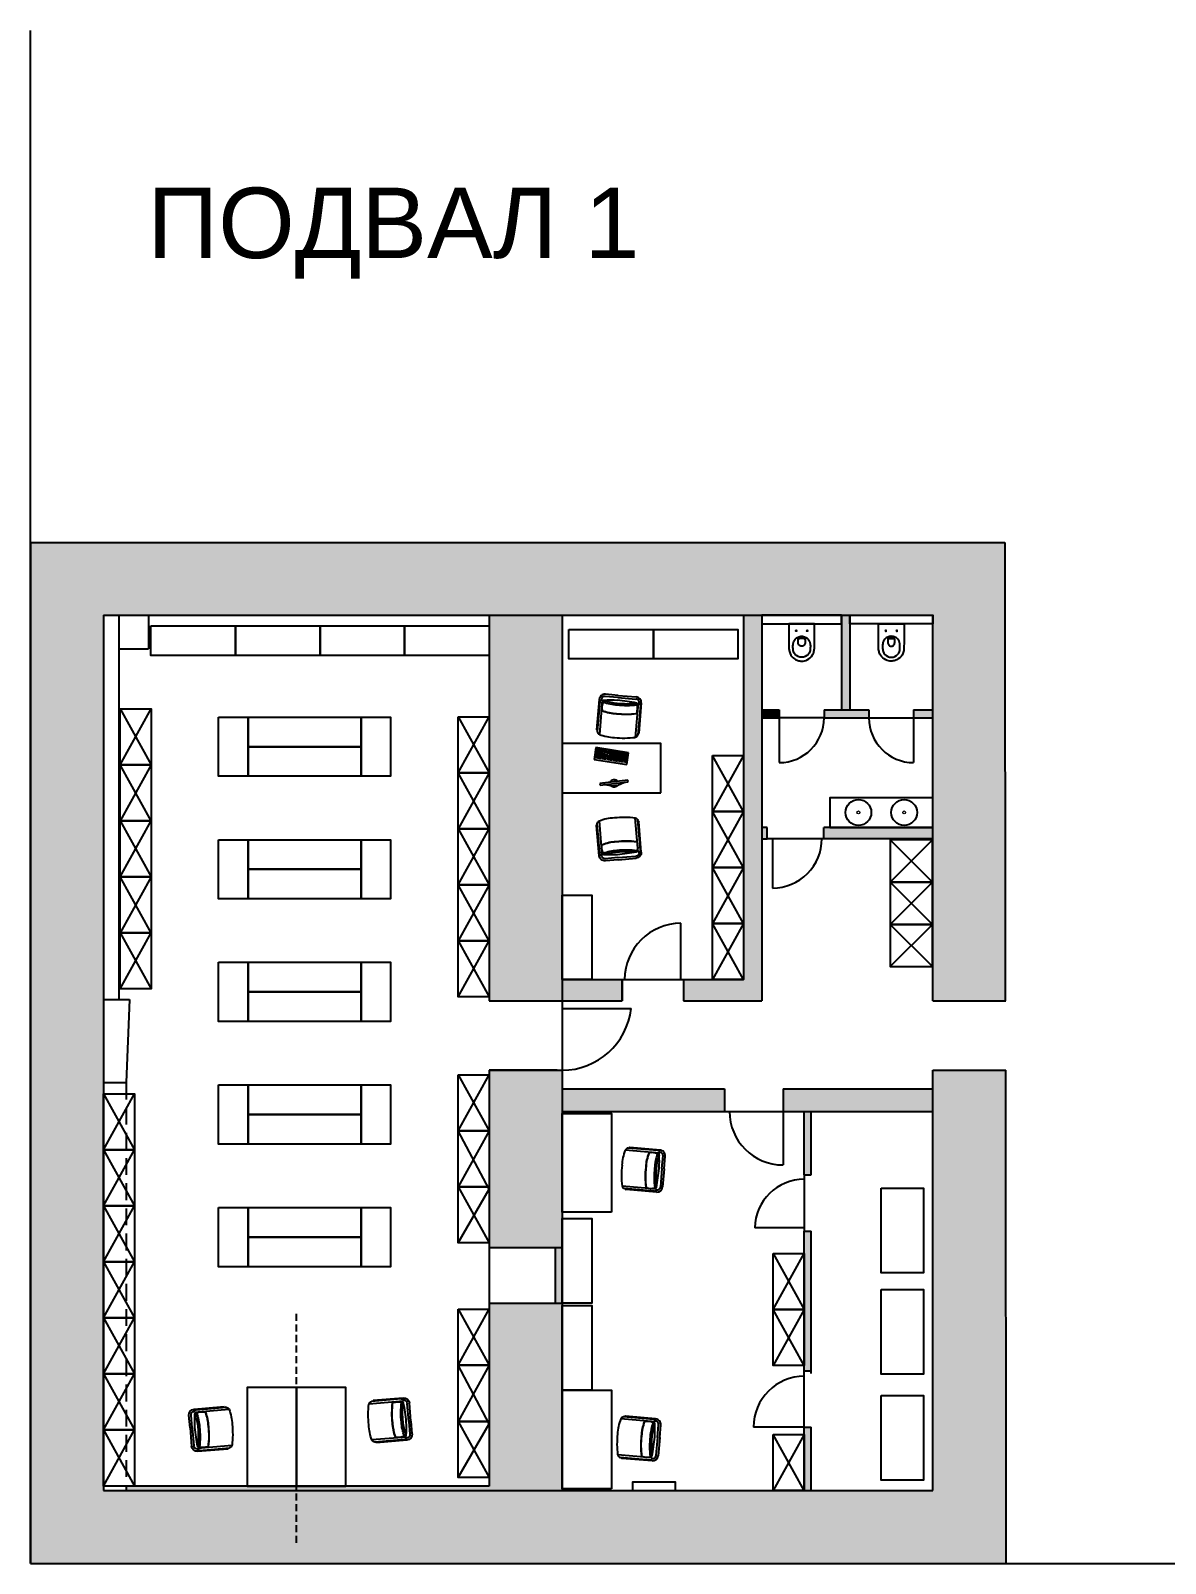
# Model space of a CAD drawing. Header units: millimetres. Extents: x 0 to 131115, y -1316 to 27250.
# Drawn here: x 0 to 16102, y 0 to 21748 of the extents above; entities that cross this region are included whole.
import ezdxf
from ezdxf.enums import TextEntityAlignment as Align

# ---------------------------------------------------------------- set-up
doc = ezdxf.new("R2010")
doc.units = ezdxf.units.MM
doc.header["$MEASUREMENT"] = 0
doc.linetypes.add('HIDDENX2', pattern=[0.75, 0.5, -0.25])
doc.linetypes.add('NASCOSTA2', pattern=[4.7625, 3.175, -1.5875])
doc.layers.get('0').update_dxf_attribs({"linetype": 'CONTINUOUS'})
doc.layers.add('10 Мебель', color=7, linetype='CONTINUOUS', lineweight=5)
doc.layers.add('meb', color=7, linetype='CONTINUOUS')
doc.layers.add('RAMKA', color=7, linetype='CONTINUOUS')
doc.styles.add('style2', font='arial.ttf')

# ---------------------------------------------------------------- blocks, each defined once
blk = doc.blocks.new('820956D')
at = {"color": 7}
for points in [[(-66, -100), (-90, -100)], [(-78, -88), (-78, -112)], [(89, -100), (65, -100)], [(77, -88), (77, -112)]]:
    blk.add_lwpolyline(points, dxfattribs=at)
for points, knots in [([(0, -530), (18, -530), (36, -527), (54, -522), (70, -517), (86, -509), (100, -499), (129, -480), (152, -452), (165, -420), (172, -404), (177, -386), (179, -368), (180, -359), (180, -350), (180, -341), (180, -332), (180, -322), (180, -313), (181, -276), (182, -238), (182, -201), (182, -164), (183, -126), (183, -89), (183, -60), (183, -32), (183, -3), (183, -1), (182, 0), (180, 0), (180, 0), (-180, 0), (-180, 0), (-182, 0), (-183, -1), (-183, -3), (-183, -40), (-183, -78), (-183, -115), (-182, -152), (-182, -190), (-182, -227), (-181, -265), (-181, -302), (-180, -340), (-180, -349), (-180, -358), (-179, -367), (-178, -377), (-177, -385), (-174, -394), (-170, -411), (-163, -428), (-154, -443), (-137, -472), (-110, -496), (-79, -512), (-55, -524), (-28, -530), (0, -530)], [0, 0, 0, 0, 1, 1, 1, 2, 2, 2, 3, 3, 3, 4, 4, 4, 5, 5, 5, 6, 6, 6, 7, 7, 7, 8, 8, 8, 9, 9, 9, 10, 10, 10, 11, 11, 11, 12, 12, 12, 13, 13, 13, 14, 14, 14, 15, 15, 15, 16, 16, 16, 17, 17, 17, 18, 18, 18, 19, 19, 19, 20, 20, 20, 20]), ([(0, -177), (18, -178), (35, -181), (51, -188), (66, -195), (80, -205), (91, -217), (108, -236), (118, -259), (121, -283), (123, -302), (124, -320), (123, -339), (123, -357), (122, -375), (116, -392), (105, -424), (81, -450), (51, -463), (35, -471), (18, -474), (0, -474), (-18, -474), (-35, -471), (-51, -463), (-81, -450), (-105, -424), (-116, -392), (-122, -375), (-123, -357), (-123, -339), (-124, -320), (-123, -302), (-121, -283), (-120, -271), (-117, -259), (-111, -247), (-106, -236), (-100, -226), (-92, -217), (-80, -205), (-67, -195), (-51, -188), (-35, -181), (-18, -178), (0, -177), (0, -177), (0, -177), (0, -177)], [0, 0, 0, 0, 1, 1, 1, 2, 2, 2, 3, 3, 3, 4, 4, 4, 5, 5, 5, 6, 6, 6, 7, 7, 7, 8, 8, 8, 9, 9, 9, 10, 10, 10, 11, 11, 11, 12, 12, 12, 13, 13, 13, 14, 14, 14, 15, 15, 15, 16, 16, 16, 16]), ([(-70, -100), (-70, -104), (-74, -107), (-78, -107), (-82, -107), (-85, -104), (-85, -100), (-85, -96), (-82, -92), (-78, -92), (-74, -92), (-70, -96), (-70, -100)], [0, 0, 0, 0, 1, 1, 1, 2, 2, 2, 3, 3, 3, 4, 4, 4, 4]), ([(0, -192), (15, -192), (33, -191), (43, -204), (48, -211), (49, -219), (50, -227), (51, -237), (51, -246), (51, -255), (50, -271), (48, -287), (38, -300), (34, -305), (29, -310), (23, -313), (16, -317), (8, -317), (0, -317), (-9, -317), (-17, -317), (-25, -312), (-32, -309), (-37, -303), (-41, -296), (-45, -289), (-48, -282), (-49, -274), (-51, -265), (-51, -256), (-51, -247), (-50, -239), (-50, -231), (-50, -223), (-49, -216), (-47, -208), (-42, -203), (-32, -191), (-14, -192), (0, -192)], [0, 0, 0, 0, 1, 1, 1, 2, 2, 2, 3, 3, 3, 4, 4, 4, 5, 5, 5, 6, 6, 6, 7, 7, 7, 8, 8, 8, 9, 9, 9, 10, 10, 10, 11, 11, 11, 12, 12, 12, 13, 13, 13, 13]), ([(-44, -222), (-43, -219), (-42, -216), (-39, -213), (-34, -209), (-27, -209), (-21, -209), (-14, -208), (-7, -208), (0, -208), (7, -208), (14, -208), (21, -209), (27, -209), (34, -209), (39, -213), (42, -216), (43, -219), (44, -222)], [0, 0, 0, 0, 1, 1, 1, 2, 2, 2, 3, 3, 3, 4, 4, 4, 5, 5, 5, 6, 6, 6, 6]), ([(85, -100), (85, -104), (82, -107), (77, -107), (73, -107), (70, -104), (70, -100), (70, -96), (73, -92), (77, -92), (82, -92), (85, -96), (85, -100)], [0, 0, 0, 0, 1, 1, 1, 2, 2, 2, 3, 3, 3, 4, 4, 4, 4])]:
    blk.add_open_spline(points, degree=3, knots=knots, dxfattribs=at)
blk = doc.blocks.new('szds')
at = {"layer": 'RAMKA'}
for p, q in [((0, -170), (0, 0)), ((0, 0), (470, 0)), ((470, -170), (0, -170)), ((295, -15), (15, -15)), ((15, -15), (15, -110)), ((15, -34), (295, -34)), ((15, -53), (295, -53)), ((15, -72), (267, -72)), ((15, -91), (295, -91)), ((295, -110), (15, -110)), ((15, -121), (15, -140)), ((15, -121), (34, -121)), ((15, -140), (34, -140)), ((34, -91), (34, -110)), ((34, -121), (34, -140)), ((39, -15), (39, -34)), ((39, -34), (39, -53)), ((43, -72), (43, -91)), ((49, -53), (49, -72)), ((126, -121), (51, -121)), ((51, -121), (51, -140)), ((126, -140), (51, -140)), ((52, -91), (52, -110)), ((58, -34), (58, -53)), ((62, -72), (62, -91)), ((64, -15), (64, -34)), ((68, -53), (68, -72)), ((70, -121), (70, -140)), ((71, -91), (71, -110)), ((77, -34), (77, -53)), ((80, -72), (80, -91)), ((86, -53), (86, -72)), ((88, -15), (88, -34)), ((88, -121), (88, -140)), ((90, -91), (90, -110)), ((95, -34), (95, -53)), ((99, -72), (99, -91)), ((105, -53), (105, -72)), ((107, -121), (107, -140)), ((108, -91), (108, -110)), ((114, -34), (114, -53)), ((118, -72), (118, -91)), ((124, -53), (124, -72)), ((126, -121), (126, -140)), ((127, -91), (127, -110)), ((133, -34), (133, -53)), ((136, -72), (136, -91)), ((210, -121), (136, -121)), ((136, -121), (136, -140)), ((210, -140), (136, -140)), ((142, -53), (142, -72)), ((146, -91), (146, -110)), ((151, -34), (151, -53)), ((154, -121), (154, -140)), ((155, -72), (155, -91)), ((161, -53), (161, -72)), ((164, -91), (164, -110)), ((170, -34), (170, -53)), ((173, -121), (173, -140)), ((174, -72), (174, -91)), ((180, -53), (180, -72)), ((183, -91), (183, -110)), ((189, -34), (189, -53)), ((192, -72), (192, -91)), ((192, -121), (192, -140)), ((198, -53), (198, -72)), ((200, -15), (200, -34)), ((202, -91), (202, -110)), ((207, -34), (207, -53)), ((210, -121), (210, -140)), ((211, -72), (211, -91)), ((217, -53), (217, -72)), ((220, -91), (220, -110)), ((295, -121), (220, -121)), ((220, -121), (220, -140)), ((295, -140), (220, -140)), ((224, -15), (224, -34)), ((226, -34), (226, -53)), ((230, -72), (230, -91)), ((236, -53), (236, -72)), ((239, -91), (239, -110)), ((239, -121), (239, -140)), ((245, -34), (245, -53)), ((247, -15), (247, -34)), ((248, -72), (248, -91)), ((254, -53), (254, -72)), ((258, -91), (258, -110)), ((258, -121), (258, -140)), ((267, -72), (267, -91)), ((271, -15), (271, -34)), ((276, -34), (276, -53)), ((276, -91), (276, -110)), ((276, -121), (276, -140)), ((295, -15), (295, -110)), ((295, -121), (295, -140)), ((305, -15), (305, -34)), ((365, -15), (305, -15)), ((305, -34), (365, -34)), ((305, -72), (305, -110)), ((305, -72), (365, -72)), ((305, -91), (365, -91)), ((365, -110), (305, -110)), ((365, -121), (305, -121)), ((305, -121), (305, -140)), ((365, -140), (305, -140)), ((325, -15), (325, -53)), ((325, -53), (345, -53)), ((325, -72), (325, -110)), ((325, -121), (325, -140)), ((345, -15), (345, -53)), ((345, -72), (345, -110)), ((345, -121), (345, -140)), ((365, -15), (365, -34)), ((365, -72), (365, -110)), ((365, -121), (365, -140)), ((455, -15), (375, -15)), ((375, -15), (375, -110)), ((375, -34), (435, -34)), ((375, -53), (455, -53)), ((375, -72), (435, -72)), ((375, -91), (455, -91)), ((455, -110), (375, -110)), ((375, -121), (375, -140)), ((455, -121), (375, -121)), ((455, -140), (375, -140)), ((395, -34), (395, -110)), ((415, -15), (415, -110)), ((435, -15), (435, -110)), ((455, -15), (455, -110)), ((455, -121), (455, -140)), ((470, 0), (470, -170)), ((-56, -407), (-51, -388)), ((329, -515), (-56, -407)), ((-51, -388), (335, -496)), ((80, -476), (-8, -420)), ((177, -503), (80, -476)), ((177, -503), (281, -501)), ((335, -496), (329, -515))]:
    blk.add_line(p, q, dxfattribs=at)
for start, end in [(5.4403, 143.2224), (197.0295, 311.6332)]:
    blk.add_arc((137, -461), 55.5, start, end, dxfattribs=at)
blk = doc.blocks.new('A$C58342379')
at = {"layer": 'meb', "ltscale": 100}
for p, q in [((665, 234), (506, 700)), ((687, 271), (551, 674)), ((707, 247), (568, 655)), ((139, 54), (0, 462)), ((139, 85), (3, 488)), ((180, 69), (22, 536)), ((476, 116), (231, 33)), ((485, 87), (241, 4)), ((476, 116), (647, 174)), ((485, 87), (656, 145))]:
    blk.add_line(p, q, dxfattribs=at)
for centre, radius, start, end in [((650, -520), 1228, 106.928, 120.768), ((535, 30), 671, 92.4695, 111.2014), ((510, 651), 46.4, 29.3954, 93.7719), ((549, 642), 23, 34.9041, 78.6856), ((23, 464), 23, 138.8144, 182.5959), ((49, 494), 46.4, 123.7281, 188.1046), ((735, -771), 1152, 106.7803, 121.102), ((157, 216), 15, 158.5241, 178.7572), ((734, -768), 1152, 106.7803, 120.8497), ((623, -231), 608, 92.0716, 111.4464), ((628, -242), 616, 91.8374, 111.4277), ((667, -373), 630, 92.2139, 110.9209), ((685, -480), 713, 94.0939, 109.2762), ((-42, 1549), 1483, 289.8902, 297.4012), ((594, 364), 15, 38.7428, 58.9759), ((426, 257), 216, 359.9045, 32.8913), ((432, 241), 217, 0.9958, 27.5141), ((636, 245), 13.3, 259.4968, 62.7116), ((630, 221), 50.3, 288.75, 18.75), ((630, 221), 80.5, 288.75, 18.75), ((661, 261), 28.3, 279.3656, 20.686), ((166, 94), 28.3, 196.814, 298.1344), ((215, 80), 80.5, 198.75, 288.75), ((355, 232), 216, 184.6087, 217.5955), ((360, 217), 217, 189.9859, 216.5042), ((215, 80), 50.3, 198.75, 288.75), ((196, 95), 13.3, 154.7884, 318.0032), ((794, -924), 1193, 107.1616, 120.7464), ((-432, 2918), 2905, 282.5725, 287.9382), ((896, -1152), 1418, 108.3668, 119.1335)]:
    blk.add_arc(centre, radius, start, end, dxfattribs=at)

msp = doc.modelspace()

# ---------------------------------------------------------------- hatches: boundary and pattern name
h = msp.add_hatch(color=253)
h.dxf.hatch_style = 1
h.paths.add_polyline_path([(13824.5, 14484.1), (0, 14484.1), (0, 0.1), (13838, 0.1), (13831.5, 6997.1), (12802, 6997.1), (12802, 1032.1), (1032, 1032.1), (1032, 13452.1), (12802, 13452.1), (12802, 13331.7), (12802, 7982.1), (13830.6, 7982.1)])
h = msp.add_hatch(color=253)
h.dxf.hatch_style = 1
h.paths.add_polyline_path([(7542, 13452.1), (6507, 13452.1), (6507, 7982.1), (7542, 7982.1)])
h.paths.add_polyline_path([(7542, 6997.1), (6507, 6997.1), (6507, 4482.1), (7472, 4482.1), (7542, 4482.1)])
h.paths.add_polyline_path([(7542, 3692.1), (7077, 3692.1), (6507, 3692.1), (6507, 1097.1), (1357, 1097.1), (1357, 1032.1), (7542, 1032.1)])
h = msp.add_hatch(color=253)
h.dxf.hatch_style = 1
h.paths.add_polyline_path([(10373.7, 13452.1), (10117, 13452.1), (10117, 9087.1), (10117, 8282.1), (9262, 8282.1), (9262, 7982.1), (10373.7, 7982.1), (10373.7, 9087.1)])
h.paths.add_polyline_path([(8392, 8282.1), (7542, 8282.1), (7542, 7982.1), (8392, 7982.1)])
h.paths.add_polyline_path([(11623.4, 13331.7), (11623.4, 13331.7), (11623.4, 13451.7), (11623.4, 13452.1), (11508.4, 13452.1), (11508.4, 13331.8), (11508.7, 12112.1), (11623.7, 12112.1)])
h.paths.add_polyline_path([(12802, 12112.1), (12530.3, 12112.1), (12530.3, 11996.9), (12802, 11997.1)])
h.paths.add_polyline_path([(11895.3, 11997.1), (11895.3, 12112.1), (11268.7, 12112.1), (11268.8, 11997.1)])
h.paths.add_polyline_path([(11253.7, 10267.1), (11253.7, 10267.2), (11248.7, 10267.2), (11159.2, 10267.2), (11159.2, 10267.1)])
h = msp.add_hatch(color=254)
h.dxf.hatch_style = 1
h.paths.add_polyline_path([(10373.7, 12112.1), (10373.7, 11997.1), (10623.7, 11997.1), (10623.7, 12112.1)])
h = msp.add_hatch(color=253)
h.dxf.hatch_style = 1
h.paths.add_polyline_path([(12802, 10442.1), (11253.7, 10442.1), (11253.7, 10282.1), (12802, 10282.1)])
h.paths.add_polyline_path([(10453.7, 10442.1), (10373.7, 10442.1), (10373.7, 10282.1), (10453.7, 10282.1)])
h = msp.add_hatch(color=253)
h.dxf.hatch_style = 1
h.paths.add_polyline_path([(9847, 6412.1), (9847, 6732.1), (7542, 6732.1), (7542, 6412.1)])
h.paths.add_polyline_path([(12802, 6412.1), (12802, 6732.1), (10677, 6732.1), (10677, 6412.1)])
h = msp.add_hatch(color=254)
h.dxf.hatch_style = 1
h.paths.add_polyline_path([(11077, 6412.1), (10977, 6412.1), (10977, 5512.1), (11077, 5512.1)])
h.paths.add_polyline_path([(10977, 2732.1), (11077, 2732.1), (11077, 4722.1), (10977, 4722.1)])
h.paths.add_polyline_path([(11077, 1932.1), (10977, 1932.1), (10977, 1032.1), (11077, 1032.1)])
h = msp.add_hatch(color=253)
h.dxf.hatch_style = 1
h.paths.add_polyline_path([(7542, 4482.1), (7472, 4482.1), (7442, 4482.1), (7442, 3692.1), (7472, 3692.1), (7542, 3692.1)])

# ---------------------------------------------------------------- linework, layer by layer
at = {"color": 4}
for q in [(0, 21747.7), (33847.4, 0)]:
    msp.add_line((0, 0), q, dxfattribs=at)
at = {"color": 5}
for p, q in [((0, 14484.1), (0, 0.1)), ((0, 14484.1), (13824.5, 14484.1)), ((13824.5, 14484.1), (13830.6, 7982.1)), ((1032, 13452.1), (1032, 1032.1)), ((1032, 13452.1), (12802, 13452.1)), ((6507, 13452.1), (6507, 7982.1)), ((7542, 13452.1), (7542, 7982.1)), ((10117, 13452.1), (10117, 9087.1)), ((10373.7, 13452.1), (10373.7, 9087.1)), ((11508.4, 13451.8), (11508.7, 12112.1)), ((11623.4, 13451.8), (11623.7, 12112.1)), ((12802, 7982.1), (12802, 13452.1)), ((10373.7, 12112.1), (10623.7, 12112.1)), ((10373.7, 11997.1), (10623.7, 11997.1)), ((10623.7, 12112.1), (10623.7, 11996.9)), ((10623.7, 11996.9), (10623.7, 11362.1)), ((11258.7, 12112.1), (11258.7, 11997.1)), ((11258.7, 12112.1), (11895.3, 12112.1)), ((11258.7, 11997.1), (11895.3, 11997.1)), ((11623.8, 11997.1), (11623.8, 11997)), ((11895.3, 12112.1), (11895.3, 11997.1)), ((12530.3, 12112.1), (12530.3, 11997.1)), ((12530.3, 12112.1), (12798.7, 12112.1)), ((12530.3, 11997.1), (12798.8, 11997.1)), ((12530.3, 11996.9), (12530.3, 11362.1)), ((10453.7, 10442.1), (10373.7, 10442.1)), ((10453.7, 10282.1), (10453.7, 10442.1)), ((11253.7, 10282.1), (11253.7, 10442.1)), ((12802, 10442.1), (11253.7, 10442.1)), ((10374.2, 10282.1), (10453.7, 10282.1)), ((10527.4, 10282.1), (10527.4, 9582.1)), ((12802, 10282.1), (11253.7, 10282.1)), ((9228.5, 8282.1), (9228.5, 9081.9)), ((10117, 9087.1), (10117, 8282.1)), ((10373.7, 9087.1), (10373.7, 7982.1)), ((7542, 8282.1), (8392, 8282.1)), ((8392, 8282.1), (8392, 7982.1)), ((9262, 8282.1), (9262, 7982.1)), ((9262, 8282.1), (10117, 8282.1)), ((1032, 8002.1), (1402, 8002.1)), ((1402, 8002.1), (1357, 6822.1)), ((6507, 7982.1), (7542, 7982.1)), ((6507, 7982.1), (7542, 7982.1)), ((7450, 7982.1), (8392, 7982.1)), ((7542, 7982.1), (8392, 7982.1)), ((7542, 7871.3), (8520.8, 7871.3)), ((9262, 7982.1), (10373.7, 7982.1)), ((12802, 7982.1), (13837, 7982.1)), ((12802, 7982.1), (13837, 7982.1)), ((6507, 6997.1), (6507, 4482.1)), ((6507, 6997.1), (7542, 6997.1)), ((7472, 6997.1), (6507, 6997.1)), ((7542, 6997.1), (7542, 4482.1)), ((12802, 1032.1), (12802, 6997.1)), ((12802, 6997.1), (13837, 6997.1)), ((13831.5, 6997.1), (13838, 0.1)), ((1032, 6822.1), (1357, 6822.1)), ((7542, 6732.1), (9847, 6732.1)), ((9847, 6732.1), (9847, 6412.1)), ((10677, 6732.1), (10677, 6412.1)), ((10677, 6732.1), (12796.7, 6732.1)), ((7542, 6412.1), (9847, 6412.1)), ((10677, 6412.1), (12800.2, 6412.1)), ((10677, 6412.1), (10677, 5652.5)), ((10977, 5512.1), (10977, 6412.1)), ((11077, 5512.1), (11077, 6412.1)), ((10977, 5512.1), (11077, 5512.1)), ((10977, 4760.3), (10277.1, 4760.3)), ((10977, 2732.1), (10977, 4712.1)), ((10977, 4712.1), (11077, 4712.1)), ((11077, 2691.5), (11077, 4712.1)), ((6507, 4482.1), (7472, 4482.1)), ((7442, 4482.1), (7442, 3692.1)), ((7472, 4482.1), (7542, 4482.1)), ((7542, 4482.1), (7542, 3692.1)), ((6507, 3692.1), (6507, 1097.1)), ((6507, 3692.1), (7472, 3692.1)), ((7472, 3692.1), (7542, 3692.1)), ((7542, 3692.1), (7542, 1032.1)), ((10977, 2732.1), (11077, 2732.1)), ((10980.4, 1932.1), (10257.3, 1932.1)), ((10977, 1032.1), (10977, 1932.1)), ((10977, 1932.1), (11077, 1932.1)), ((11077, 1032.1), (11077, 1932.1)), ((6507, 1097.1), (1032, 1097.1)), ((1032, 1032.1), (12802, 1032.1)), ((0, 0.1), (13838, 0.1))]:
    msp.add_line(p, q, dxfattribs=at)
at = {"color": 7}
for p, q in [((1252, 13452.1), (1252, 8002.1)), ((1672, 13452.1), (1672, 12977.1)), ((1252, 12977.1), (1672, 12977.1)), ((1268.8, 12125.5), (1708.8, 11330.5)), ((1268.8, 11330.5), (1708.8, 12125.5)), ((6067, 12012.1), (6507, 11217.1)), ((6067, 11217.1), (6507, 12012.1)), ((1708.8, 11330.5), (1268.8, 10535.5)), ((1708.8, 10535.5), (1268.8, 11330.5)), ((10117, 11462.1), (9677, 10667.1)), ((10117, 10667.1), (9677, 11462.1)), ((6507, 11217.1), (6067, 10422.1)), ((6507, 10422.1), (6067, 11217.1)), ((10117, 10667.1), (9677, 9872.1)), ((10117, 9872.1), (9677, 10667.1)), ((1268.8, 10535.5), (1708.8, 9740.5)), ((1268.8, 9740.5), (1708.8, 10535.5)), ((6067, 10422.1), (6507, 9627.1)), ((6067, 9627.1), (6507, 10422.1)), ((12199.2, 10267.1), (12799.2, 9667.1)), ((12199.2, 9667.1), (12799.2, 10267.1)), ((10117, 9872.1), (9677, 9077.1)), ((10117, 9077.1), (9677, 9872.1)), ((1708.8, 9740.5), (1268.8, 8945.5)), ((1708.8, 8945.5), (1268.8, 9740.5)), ((6507, 9627.1), (6067, 8832.1)), ((6507, 8832.1), (6067, 9627.1)), ((12799.2, 9667.1), (12199.2, 9067.1)), ((12799.2, 9067.1), (12199.2, 9667.1)), ((1268.8, 8945.5), (1708.8, 8150.5)), ((1268.8, 8150.5), (1708.8, 8945.5)), ((10117, 9077.1), (9677, 8282.1)), ((10117, 8282.1), (9677, 9077.1)), ((12199.2, 9067.1), (12799.2, 8467.1)), ((12199.2, 8467.1), (12799.2, 9067.1)), ((6067, 8832.1), (6507, 8037.1)), ((6067, 8037.1), (6507, 8832.1)), ((8392, 8282.1), (9262, 8282.1)), ((7542, 7982.1), (7542, 6997.1)), ((6067, 6932.1), (6507, 6137.1)), ((6067, 6137.1), (6507, 6932.1)), ((1032, 6662.1), (1472, 5867.1)), ((1032, 5867.1), (1472, 6662.1)), ((6507, 6137.1), (6067, 5342.1)), ((6507, 5309.2), (6067, 6137.1)), ((1032, 5867.1), (1472, 5072.1)), ((1032, 5072.1), (1472, 5867.1)), ((6067, 5342.1), (6507, 4547.1)), ((6067, 4547.1), (6507, 5309.2)), ((1032, 5072.1), (1472, 4277.1)), ((1032, 4277.1), (1472, 5072.1)), ((6507, 4482.1), (6507, 3692.1)), ((10537, 3603.5), (10977, 4398.5)), ((10537, 4398.5), (10977, 3603.5)), ((1032, 4277.1), (1472, 3482.1)), ((1032, 3482.1), (1472, 4277.1)), ((1032, 3482.1), (1472, 2687.1)), ((1032, 2687.1), (1472, 3482.1)), ((6067, 3604.7), (6507, 2809.7)), ((6067, 2809.7), (6507, 3604.7)), ((10977, 2808.5), (10537, 3603.5)), ((10977, 3603.5), (10537, 2808.5)), ((1032, 2687.1), (1472, 1892.1)), ((1032, 1892.1), (1472, 2687.1)), ((6507, 2809.7), (6067, 2014.7)), ((6507, 1981.8), (6067, 2809.7)), ((6067, 2014.7), (6507, 1219.7)), ((6067, 1219.7), (6507, 1981.8)), ((1032, 1892.1), (1472, 1097.1)), ((1032, 1097.1), (1472, 1892.1)), ((10977, 1032.1), (10537, 1827.1)), ((10977, 1827.1), (10537, 1032.1))]:
    msp.add_line(p, q, dxfattribs=at)
at = {"color": 7, "linetype": 'Continuous'}
for p, q in [((11258.7, 11997.1), (10623.7, 11997.1)), ((11895.3, 11997.1), (12530.3, 11997.1)), ((11248.7, 10282.3), (10453.7, 10282.1))]:
    msp.add_line(p, q, dxfattribs=at)
at = {"color": 5, "linetype": 'NASCOSTA2', "ltscale": 75}
msp.add_line((1357, 6822.1), (1357, 1032.1), dxfattribs=at)
at = {"color": 7, "ltscale": 2}
for p, q in [((9847, 6412.1), (10677, 6412.1)), ((10977, 5512.1), (10977, 4712.1)), ((10977, 1932.1), (10977, 2732.1)), ((11077, 2691.5), (11077, 2732.1))]:
    msp.add_line(p, q, dxfattribs=at)
at = {"color": 7, "linetype": 'HIDDENX2', "ltscale": 200}
msp.add_line((3771.7, 290.5, 0), (3771.7, 3557.4, 0), dxfattribs=at)
at = {"color": 7}
for points in [[(1707, 13302.1), (2907, 13302.1), (2907, 12882.1), (1707, 12882.1)], [(2907, 13302.1), (4107, 13302.1), (4107, 12882.1), (2907, 12882.1)], [(4107, 13302.1), (5307, 13302.1), (5307, 12882.1), (4107, 12882.1)], [(5307, 13302.1), (6507, 13302.1), (6507, 12882.1), (5307, 12882.1)], [(10373.7, 13331.8), (11508.4, 13331.8), (11508.4, 13451.8), (10373.7, 13451.8)], [(12802, 13331.7), (11623.4, 13331.7), (11623.4, 13451.7), (12802, 13451.7)], [(7637, 13252.1), (8837, 13252.1), (8837, 12832.1), (7637, 12832.1)], [(8837, 13252.1), (10037, 13252.1), (10037, 12832.1), (8837, 12832.1)], [(1268.8, 12125.5), (1708.8, 12125.5), (1708.8, 11330.5), (1268.8, 11330.5)], [(2667.9, 12008), (3087.9, 12008), (3087.9, 11168), (2667.9, 11168)], [(3087.9, 11588), (3087.9, 12008), (4687.9, 12008), (4687.9, 11588)], [(4687.9, 12008), (5107.9, 12008), (5107.9, 11168), (4687.9, 11168)], [(6067, 12012.1), (6507, 12012.1), (6507, 11217.1), (6067, 11217.1)], [(3087.9, 11168), (3087.9, 11588), (4687.9, 11588), (4687.9, 11168)], [(1268.8, 11330.5), (1708.8, 11330.5), (1708.8, 10535.5), (1268.8, 10535.5)], [(9677, 11462.1), (10117, 11462.1), (10117, 10667.1), (9677, 10667.1)], [(6067, 11217.1), (6507, 11217.1), (6507, 10422.1), (6067, 10422.1)], [(9677, 10667.1), (10117, 10667.1), (10117, 9872.1), (9677, 9872.1)], [(1268.8, 10535.5), (1708.8, 10535.5), (1708.8, 9740.5), (1268.8, 9740.5)], [(2667.9, 10268), (3087.9, 10268), (3087.9, 9428), (2667.9, 9428)], [(3087.9, 9848), (3087.9, 10268), (4687.9, 10268), (4687.9, 9848)], [(4687.9, 10268), (5107.9, 10268), (5107.9, 9428), (4687.9, 9428)], [(6067, 10422.1), (6507, 10422.1), (6507, 9627.1), (6067, 9627.1)], [(12799.2, 9667.1), (12799.2, 10267.1), (12199.2, 10267.1), (12199.2, 9667.1)], [(3087.9, 9428), (3087.9, 9848), (4687.9, 9848), (4687.9, 9428)], [(9677, 9872.1), (10117, 9872.1), (10117, 9077.1), (9677, 9077.1)], [(1268.8, 9740.5), (1708.8, 9740.5), (1708.8, 8945.5), (1268.8, 8945.5)], [(6067, 9627.1), (6507, 9627.1), (6507, 8832.1), (6067, 8832.1)], [(12799.2, 9067.1), (12799.2, 9667.1), (12199.2, 9667.1), (12199.2, 9067.1)], [(7542, 8282.1), (7542, 9482.1), (7962, 9482.1), (7962, 8282.1)], [(1268.8, 8945.5), (1708.8, 8945.5), (1708.8, 8150.5), (1268.8, 8150.5)], [(9677, 9077.1), (10117, 9077.1), (10117, 8282.1), (9677, 8282.1)], [(12799.2, 8467.1), (12799.2, 9067.1), (12199.2, 9067.1), (12199.2, 8467.1)], [(6067, 8832.1), (6507, 8832.1), (6507, 8037.1), (6067, 8037.1)], [(2667.9, 8528), (3087.9, 8528), (3087.9, 7688), (2667.9, 7688)], [(3087.9, 8108), (3087.9, 8528), (4687.9, 8528), (4687.9, 8108)], [(4687.9, 8528), (5107.9, 8528), (5107.9, 7688), (4687.9, 7688)], [(3087.9, 7688), (3087.9, 8108), (4687.9, 8108), (4687.9, 7688)], [(2667.9, 6788), (3087.9, 6788), (3087.9, 5948), (2667.9, 5948)], [(3087.9, 6368), (3087.9, 6788), (4687.9, 6788), (4687.9, 6368)], [(4687.9, 6788), (5107.9, 6788), (5107.9, 5948), (4687.9, 5948)], [(6067, 6932.1), (6507, 6932.1), (6507, 6137.1), (6067, 6137.1)], [(1032, 6662.1), (1472, 6662.1), (1472, 5867.1), (1032, 5867.1)], [(3087.9, 5948), (3087.9, 6368), (4687.9, 6368), (4687.9, 5948)], [(6067, 6137.1), (6507, 6137.1), (6507, 5342.1), (6067, 5342.1)], [(1032, 5867.1), (1472, 5867.1), (1472, 5072.1), (1032, 5072.1)], [(6067, 5342.1), (6507, 5342.1), (6507, 4547.1), (6067, 4547.1)], [(1032, 5072.1), (1472, 5072.1), (1472, 4277.1), (1032, 4277.1)], [(2667.9, 5048), (3087.9, 5048), (3087.9, 4208), (2667.9, 4208)], [(3087.9, 4628), (3087.9, 5048), (4687.9, 5048), (4687.9, 4628)], [(4687.9, 5048), (5107.9, 5048), (5107.9, 4208), (4687.9, 4208)], [(7542, 3692.1), (7542, 4892.1), (7962, 4892.1), (7962, 3692.1)], [(3087.9, 4208), (3087.9, 4628), (4687.9, 4628), (4687.9, 4208)], [(10537, 4398.5), (10977, 4398.5), (10977, 3603.5), (10537, 3603.5)], [(1032, 4277.1), (1472, 4277.1), (1472, 3482.1), (1032, 3482.1)], [(1032, 3482.1), (1472, 3482.1), (1472, 2687.1), (1032, 2687.1)], [(6067, 3604.7), (6507, 3604.7), (6507, 2809.7), (6067, 2809.7)], [(7542, 2457), (7542, 3657), (7962, 3657), (7962, 2457)], [(10537, 3603.5), (10977, 3603.5), (10977, 2808.5), (10537, 2808.5)], [(1032, 2687.1), (1472, 2687.1), (1472, 1892.1), (1032, 1892.1)], [(6067, 2809.7), (6507, 2809.7), (6507, 2014.7), (6067, 2014.7)], [(6067, 2014.7), (6507, 2014.7), (6507, 1219.7), (6067, 1219.7)], [(1032, 1892.1), (1472, 1892.1), (1472, 1097.1), (1032, 1097.1)], [(10537, 1827.1), (10977, 1827.1), (10977, 1032.1), (10537, 1032.1)], [(8542, 1032.1), (9152, 1032.1), (9152, 1152.1), (8542, 1152.1)]]:
    msp.add_lwpolyline(points, close=True, dxfattribs=at)
at = {"color": 7, "ltscale": 2}
for points in [[(8943.7, 10932.1), (8943.7, 11632.1), (7543.7, 11632.1), (7543.7, 10932.1)], [(8242, 4981.8), (7542, 4981.8), (7542, 6381.8), (8242, 6381.8)], [(12069.6, 5324), (12669.6, 5324), (12669.6, 4124), (12069.6, 4124)], [(12069.6, 3886.2), (12669.6, 3886.2), (12669.6, 2686.2), (12069.6, 2686.2)], [(8242, 1057), (7542, 1057), (7542, 2457), (8242, 2457)], [(12069.6, 2382), (12669.6, 2382), (12669.6, 1182), (12069.6, 1182)]]:
    msp.add_lwpolyline(points, close=True, dxfattribs=at)
at = {"color": 7, "linetype": 'Continuous'}
msp.add_lwpolyline([(11340.1, 10442.1), (12802, 10442.1), (12802, 10862.1), (11340.1, 10862.1)], close=True, dxfattribs=at)
at = {"color": 5}
for points in [[(8392, 7982.1), (8392, 8282.1)], [(9262, 8282.1), (9262, 7982.1)]]:
    msp.add_lwpolyline(points, dxfattribs=at)
at = {"color": 7, "ltscale": 2, "elevation": 0}
for points in [[(3771.7, 2497.1), (3071.7, 2497.1), (3071.7, 1097.1), (3771.7, 1097.1)], [(3771.7, 1097.1), (4471.7, 1097.1), (4471.7, 2497.1), (3771.7, 2497.1)]]:
    msp.add_lwpolyline(points, close=True, dxfattribs=at)
at = {"color": 7, "linetype": 'Continuous'}
for centre in [(11746.2, 10654.5), (12395.9, 10654.5)]:
    msp.add_circle(centre, 183.1, dxfattribs=at)
for centre, start, end in [((10623.7, 11997.1), 270, 0), ((12530.3, 11997.1), 180, 270)]:
    msp.add_arc(centre, 635, start, end, dxfattribs=at)
at = {"color": 7}
for centre, radius, start, end in [((10527.4, 10282.1), 700, 270, 0.01299), ((9228.5, 8282.1), 799.8, 90, 180), ((7542, 7982.1), 985, 269.99992, 353.54393), ((10980.4, 1932.1), 723.1, 90, 180)]:
    msp.add_arc(centre, radius, start, end, dxfattribs=at)
at = {"color": 7, "ltscale": 2}
for centre, radius, start, end in [((10677, 6412.1), 759.6, 180, 270), ((10977, 4750.4), 700, 90, 179.18909)]:
    msp.add_arc(centre, radius, start, end, dxfattribs=at)
at = {"layer": '10 Мебель', "color": 7, "linetype": 'Continuous', "ltscale": 100}
for centre in [(11746.2, 10654.5), (12395.9, 10654.5)]:
    msp.add_circle(centre, 20.9, dxfattribs=at)

# ---------------------------------------------------------------- block references
at = {"xscale": -1}
msp.add_blockref('820956D', (10941.1, 13331.8), dxfattribs=at)
msp.add_blockref('820956D', (12212.7, 13331.7))
at = {"color": 0}
for p, rotation in [((8814.3, 12201.5), 156.3698423061913), ((8874.5, 5118.2), 66.3698423061913), ((8811.5, 1304.7), 66.3698423061913)]:
    msp.add_blockref('A$C58342379', p, dxfattribs=dict(at, rotation=rotation))
at = {"color": 0, "xscale": -1}
for name, p, rotation in [('szds', (8486.1, 11501.6), 351.0444100768373), ('A$C58342379', (8814.3, 10098), 23.63015769427561), ('A$C58342379', (5281.4, 2494.9, -0.1), 113.6301576938086), ('A$C58342379', (2376, 1441.4, 0), 293.6301576938086)]:
    msp.add_blockref(name, p, dxfattribs=dict(at, rotation=rotation))

# ---------------------------------------------------------------- texts
at = {"color": 2, "style": 'style2'}
msp.add_text('ПОДВАЛ 1', height=1000, dxfattribs=at).set_placement((5147.8, 18520.4), align=Align.CENTER)

doc.saveas('drawing.dxf')
